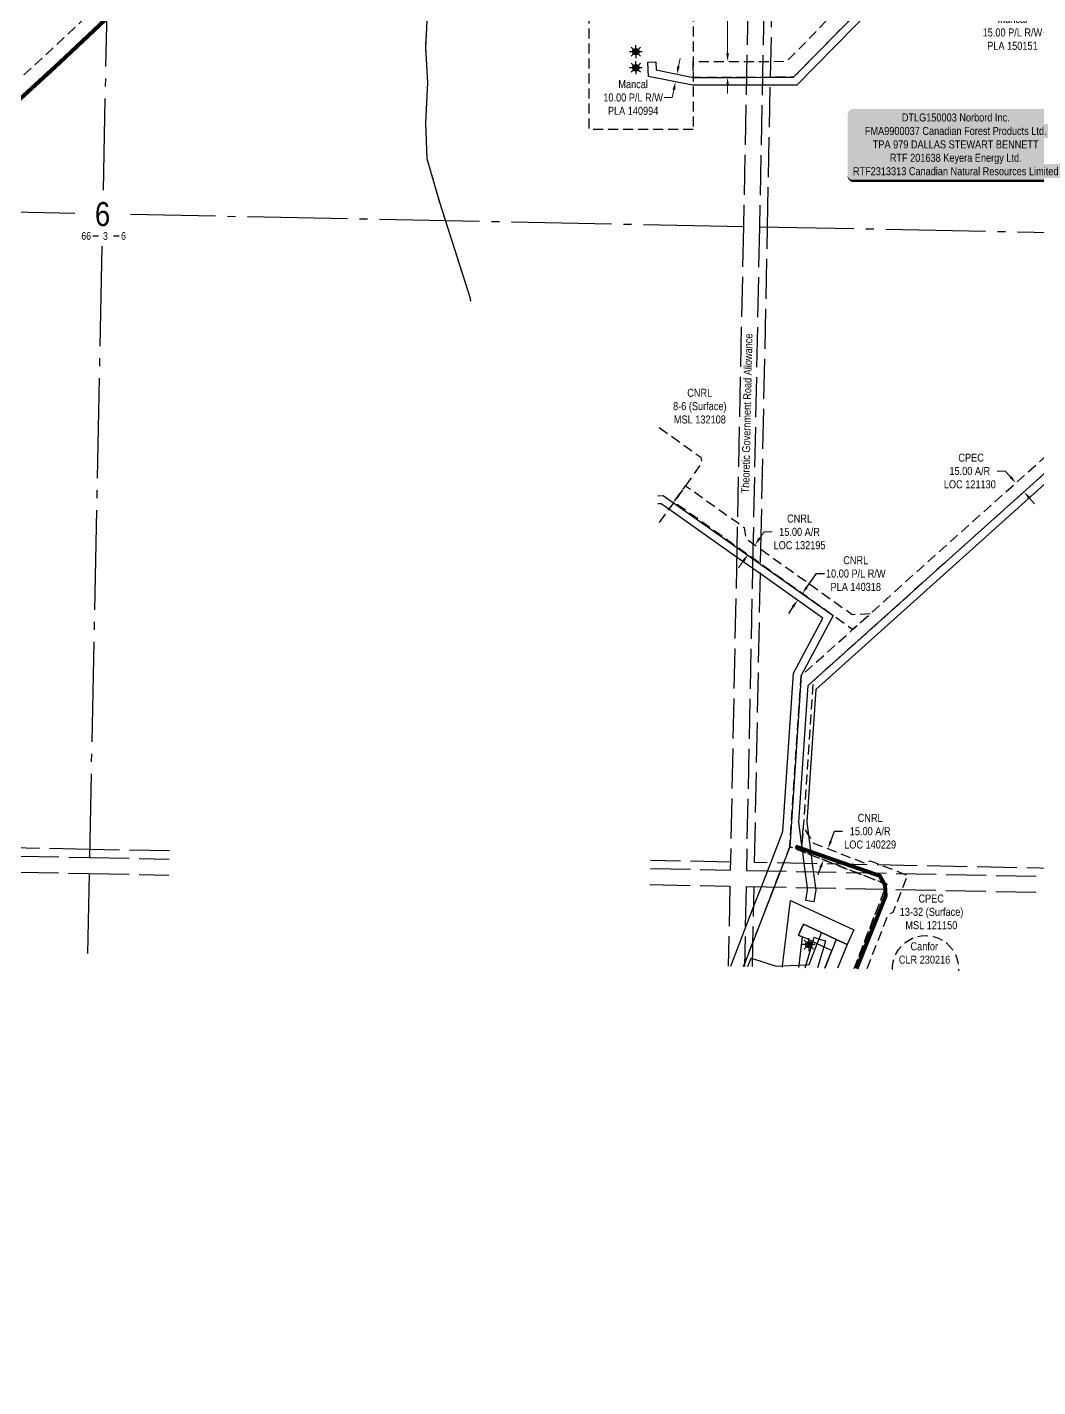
# Model space of a CAD drawing. Extents: x 405326 to 424052, y 6044755 to 6062236.
# Drawn here: x 407018 to 408282, y 6059054 to 6060753 of the extents above; entities that cross this region are included whole.
import ezdxf
from ezdxf.enums import TextEntityAlignment as Align

# ---------------------------------------------------------------- set-up
doc = ezdxf.new("R2010")
doc.units = 0
doc.header["$LTSCALE"] = 5
for name, pattern in [('foc-ACCESSROAD', [3.75, 2.5, -1.25]), ('foc-QUARTERLINE', [33, 25, -3, 2, -3]), ('foc-UNSURVEYED', [12.5, 10, -2.5]), ('foc-WHEELTRACKS', [2, 0.4, -1.6])]:
    doc.linetypes.add(name, pattern=pattern)
for name, color, linetype in [('10', 1, 'Continuous'), ('9', 3, 'Continuous'), ('AS-ROADS', 254, 'Continuous'), ('AS-SURFACE IMPACT', 7, 'Continuous'), ('C-AR', 13, 'foc-ACCESSROAD'), ('C-RW', 13, 'Continuous'), ('C-WS', 13, 'foc-ACCESSROAD'), ('F-AR', 190, 'foc-ACCESSROAD'), ('F-RW', 190, 'Continuous'), ('F-WS', 190, 'foc-ACCESSROAD'), ('F-WS-S', 190, 'Continuous'), ('L-ROAD-T', 7, 'Continuous'), ('L-SECLBL', 7, 'Continuous'), ('L-SECQ', 8, 'foc-QUARTERLINE'), ('L-USEC', 7, 'foc-UNSURVEYED'), ('P-PROPOSED', 10, 'Continuous'), ('T-WATER-P3', 160, 'foc-WHEELTRACKS')]:
    doc.layers.add(name, color=color, linetype=linetype)
for name, color, linetype, lineweight in [('C-AR-T', 13, 'Continuous', 9), ('C-WS-T', 13, 'Continuous', 9), ('F-AR-T', 190, 'Continuous', 9), ('F-RW-T', 190, 'Continuous', 9), ('F-WS-T', 190, 'Continuous', 9)]:
    doc.layers.add(name, color=color, linetype=linetype, lineweight=lineweight)
doc.styles.add('80', font='ARIALN.TTF', dxfattribs={"height": 10})
doc.styles.add('80CG', font='ARIALN.TTF', dxfattribs={"height": 10})
doc.styles.add('80L', font='ARIALN.TTF', dxfattribs={"height": 10})
doc.styles.add('foc-LtypeFont', font='ARIALN.TTF', dxfattribs={"height": 7.35})
doc.styles.add('SIMPLEX', font='ARIALN.TTF')
doc.linetypes.add('foc-TOPO-flowdirection-NOLINE', pattern='A,0,[">",foc-LtypeFont,S=0.3,R=0,X=0,Y=-0.945],-20,[">",foc-LtypeFont,S=0.3,R=0,X=0,Y=-0.945],0', length=20)
doc.dimstyles.new('Compass 5 000', dxfattribs={"dimscale": 5, "dimtxt": 9, "dimasz": 2, "dimexe": 0.2, "dimexo": 0.0625, "dimgap": 0.5, "dimtad": 0, "dimtih": 1, "dimtoh": 1, "dimzin": 0, "dimdsep": 46, "dimtxsty": '80CG', "dimcen": 0.1, "dimse1": 1, "dimse2": 1, "dimclrd": 256, "dimclrt": 256, "dimaunit": 1, "dimadec": 4, "dimazin": 0, "dimtfac": 0.06, "dimtofl": 0, "dimtmove": 0, "dimatfit": 1, "dimfxl": 0.2, "dimtolj": 1, "dimtzin": 0, "dimlwd": -1, "dimarcsym": 0})

# ---------------------------------------------------------------- blocks, each defined once
blk = doc.blocks.new('L-SECLBL')
at = {"layer": '9', "color": 7}
for p, q in [((-5.1, -27.8), (-12.3, -27.8)), ((20.7, -27.8), (13.5, -27.8))]:
    blk.add_line(p, q, dxfattribs=at)
at = {"layer": '10', "color": 2, "style": 'SIMPLEX'}
blk.add_attdef('SEC', text='', height=30, dxfattribs=at).set_placement((0, 0), align=Align.MIDDLE)
at = {"layer": '10', "color": 5, "style": '80L'}
blk.add_attdef('TWP', text='', height=9.5, dxfattribs=at).set_placement((-14.4, -27.4), align=Align.MIDDLE_RIGHT)
blk.add_attdef('RGE', text='', height=9.5, dxfattribs=at).set_placement((3.6, -27.4), align=Align.MIDDLE_CENTER)
blk.add_attdef('MER', text='', height=9.5, dxfattribs=at).set_placement((23.2, -27.4), align=Align.MIDDLE_LEFT)
blk = doc.blocks.new('*D909')
at = {"layer": 'C-AR-T', "transparency": 16777216}
for p, q in [((408241.5, 6060198.1), (408231.5, 6060198.1)), ((408248.2, 6060190.7), (408241.5, 6060198.1)), ((408271.5, 6060164.6), (408278.2, 6060157.2))]:
    blk.add_line(p, q, dxfattribs=at)
for points in [[(408249.4, 6060191.8), (408246.9, 6060189.6), (408254.8, 6060183.2)], [(408272.8, 6060165.7), (408270.3, 6060163.5), (408264.9, 6060172.1)]]:
    blk.add_solid(points, dxfattribs=at)
at = {"layer": 'C-AR-T', "transparency": 16777216, "insert": (408197.2, 6060198.1), "char_height": 10, "attachment_point": 5, "style": '80CG'}
blk.add_mtext('\\A1;{\\fArial Narrow|b1|i0|c0|p34; }CPEC\\P15.00 A/R\\PLOC 121130', dxfattribs=at)
blk = doc.blocks.new('*D910')
at = {"layer": 'F-WS-S', "transparency": 16777216}
for p, q in [((407993.4, 6060052.9), (408005.5, 6060069.9)), ((408005.5, 6060069.9), (408015.5, 6060069.9)), ((407976.1, 6060028.4), (407970.4, 6060020.2))]:
    blk.add_line(p, q, dxfattribs=at)
for points in [[(407992.1, 6060053.9), (407994.8, 6060051.9), (407987.7, 6060044.7)], [(407974.8, 6060029.4), (407977.5, 6060027.4), (407981.9, 6060036.6)]]:
    blk.add_solid(points, dxfattribs=at)
at = {"layer": 'F-WS-S', "transparency": 16777216, "insert": (408054.6, 6060069.9), "char_height": 10, "attachment_point": 5, "style": '80CG'}
blk.add_mtext('\\A1;CNRL\\P10.00 P/L R/W\\PPLA 140318', dxfattribs=at)
blk = doc.blocks.new('*D911')
at = {"layer": 'F-AR-T', "transparency": 16777216}
for p, q in [((407934.2, 6060113.9), (407940, 6060122)), ((407940, 6060122), (407950, 6060122)), ((407913.9, 6060085.4), (407908.1, 6060077.2))]:
    blk.add_line(p, q, dxfattribs=at)
for points in [[(407932.8, 6060114.8), (407935.5, 6060112.9), (407928.4, 6060105.7)], [(407912.5, 6060086.3), (407915.2, 6060084.4), (407919.7, 6060093.5)]]:
    blk.add_solid(points, dxfattribs=at)
at = {"layer": 'F-AR-T', "transparency": 16777216, "insert": (407984.3, 6060122), "char_height": 10, "attachment_point": 5, "style": '80CG'}
blk.add_mtext('\\A1;CNRL\\P15.00 A/R\\PLOC 132195', dxfattribs=at)
blk = doc.blocks.new('*D912')
at = {"layer": 'F-WS-S', "transparency": 16777216}
for p, q in [((408023.4, 6059735.4), (408028.2, 6059747.9)), ((408028.2, 6059747.9), (408038.2, 6059747.9)), ((408010.7, 6059702.8), (408007.1, 6059693.5))]:
    blk.add_line(p, q, dxfattribs=at)
for points in [[(408021.8, 6059736), (408024.9, 6059734.8), (408019.8, 6059726.1)], [(408009.2, 6059703.4), (408012.3, 6059702.2), (408014.4, 6059712.1)]]:
    blk.add_solid(points, dxfattribs=at)
at = {"layer": 'F-WS-S', "transparency": 16777216, "insert": (408072.6, 6059747.9), "char_height": 10, "attachment_point": 5, "style": '80CG'}
blk.add_mtext('\\A1;CNRL\\P15.00 A/R\\PLOC 140229', dxfattribs=at)
blk = doc.blocks.new('GAS')
h = blk.add_hatch(color=255)
h.dxf.hatch_style = 1
edge = h.paths.add_edge_path()
edge.add_arc((0, 0), 0.9, 0, 360)
for p, q in [((-0.81, 0), (-1.62, 0)), ((-0.57, 0.57), (-1.14, 1.14)), ((0, 0.81), (0, 1.62)), ((0.57, 0.57), (1.14, 1.14)), ((1.62, 0), (0.81, 0)), ((-0.57, -0.57), (-1.14, -1.14)), ((0, -0.81), (0, -1.62)), ((1.14, -1.14), (0.57, -0.57))]:
    blk.add_line(p, q)
blk.add_circle((0, 0), 0.8)
blk = doc.blocks.new('*D924')
at = {"layer": 'F-RW-T', "transparency": 16777216}
for p, q in [((408304.1, 6060796.2), (408305, 6060806.1)), ((408300.9, 6060761.3), (408299.6, 6060746.2)), ((408299.6, 6060746.2), (408289.6, 6060746.2))]:
    blk.add_line(p, q, dxfattribs=at)
for points in [[(408302.5, 6060796.3), (408305.8, 6060796), (408303.2, 6060786.2)], [(408299.3, 6060761.5), (408302.6, 6060761.2), (408301.9, 6060771.3)]]:
    blk.add_solid(points, dxfattribs=at)
at = {"layer": 'F-RW-T', "transparency": 16777216, "insert": (408250.5, 6060746.2), "char_height": 10, "attachment_point": 5, "style": '80CG'}
blk.add_mtext('\\A1;Mancal\\P15.00 P/L R/W\\PPLA 150151', dxfattribs=at)
blk = doc.blocks.new('*D949')
at = {"layer": 'F-RW-T', "transparency": 16777216}
for p, q in [((407833, 6060704), (407834.9, 6060713.8)), ((407825.2, 6060664.9), (407815.2, 6060664.9)), ((407827.2, 6060674.7), (407825.2, 6060664.9))]:
    blk.add_line(p, q, dxfattribs=at)
for points in [[(407831.3, 6060704.3), (407834.6, 6060703.7), (407831, 6060694.2)], [(407825.5, 6060675), (407828.8, 6060674.4), (407829.1, 6060684.5)]]:
    blk.add_solid(points, dxfattribs=at)
at = {"layer": 'F-RW-T', "transparency": 16777216, "insert": (407776.2, 6060664.9), "char_height": 10, "attachment_point": 5, "style": '80CG'}
blk.add_mtext('\\A1;Mancal\\P10.00 P/L R/W\\PPLA 140994', dxfattribs=at)
blk = doc.blocks.new('*D950')
at = {"layer": 'F-AR-T', "transparency": 16777216}
for p, q in [((407894.2, 6060808.7), (407884.2, 6060808.7)), ((407894.3, 6060720.1), (407894.2, 6060808.7)), ((407894.3, 6060680.1), (407894.3, 6060670.1))]:
    blk.add_line(p, q, dxfattribs=at)
for points in [[(407896, 6060720.1), (407892.6, 6060720.1), (407894.3, 6060710.1)], [(407896, 6060680.1), (407892.7, 6060680.1), (407894.3, 6060690.1)]]:
    blk.add_solid(points, dxfattribs=at)
at = {"layer": 'F-AR-T', "transparency": 16777216, "insert": (407849.9, 6060808.7), "char_height": 10, "attachment_point": 5, "style": '80CG'}
blk.add_mtext('\\A1;Mancal\\P20.00 A/R\\PLOC 140776', dxfattribs=at)
blk = doc.blocks.new('*U1013')
h = blk.add_hatch(color=255)
edge = h.paths.add_edge_path()
edge.add_line((-129, -45.5), (129, -45.5))
edge.add_arc((129, -39.5), 6, 270, 360)
edge.add_line((135, -39.5), (135, 38))
edge.add_arc((129, 38), 6, 0, 90)
edge.add_line((129, 44), (-129, 44))
edge.add_arc((-129, 38), 6, 90, 180)
edge.add_line((-135, 38), (-135, -39.5))
edge.add_arc((-129, -39.5), 6, 180, 270)
at = {"color": 44, "flags": 128}
blk.add_lwpolyline([(-129, -45.5, 3, 3, 0), (129, -45.5, 3, 3, 0.414214), (135, -39.5, 3, 3, 0), (135, 38, 3, 0, 0.414214), (129, 44, 0, 0, 0), (-129, 44, 0, 0, 0.414214), (-135, 38, 0, 0, 0), (-135, -39.5, 0, 3, 0.414214)], format="xyseb", close=True, dxfattribs=at)
at = {"color": 44, "style": '80'}
blk.add_attdef('ENTER_TEXT_001', (-36, -5), '', height=10, dxfattribs=at)

msp = doc.modelspace()

# ---------------------------------------------------------------- linework, layer by layer
at = {"layer": 'AS-ROADS', "const_width": 4.998, "flags": 128}
msp.add_lwpolyline([(407979.062, 6059728.85), (408084.555, 6059692.203), (408091.203, 6059680.473), (408091.963, 6059666.964), (408055.612, 6059576.119)], dxfattribs=at)
at = {"layer": 'C-AR', "flags": 128}
msp.add_lwpolyline([(407987.263, 6059729.964), (407986.78, 6059722.804), (407972.13, 6059728.479), (407986.512, 6059942.508), (408050.648, 6060000.041), (408073.054, 6060020.141), (408432.879, 6060342.95), (408617.338, 6060473.317), (408629.626, 6060482.001), (408639.25, 6060470.436), (408626.963, 6060461.75), (408442.248, 6060331.203), (408001.068, 6059935.415), (407988.845, 6059753.42), (407987.263, 6059729.964)], close=True, dxfattribs=at)
at = {"layer": 'C-RW'}
msp.add_lwpolyline([(408441.576, 6060317.167), (408004.698, 6059925.239), (407993.502, 6059759.694), (407995.706, 6059742.628), (407998.872, 6059718.118), (408000.263, 6059707.347), (408004.169, 6059677.102), (408004.521, 6059674.383), (408002.225, 6059659.707), (407992.35, 6059661.251), (407994.424, 6059674.518), (407994.064, 6059677.302), (407990.158, 6059707.548), (407988.262, 6059722.229), (407987.263, 6059729.964), (407983.463, 6059759.388), (407995, 6059929.972), (408001.068, 6059935.415), (408442.248, 6060331.203)], dxfattribs=at)
at = {"layer": 'C-WS', "flags": 128}
msp.add_lwpolyline([(407914.236, 6059578.908), (407926.024, 6059609.364), (407952.639, 6059678.122), (407964.226, 6059708.061), (407972.13, 6059728.479), (407986.78, 6059722.804), (407988.262, 6059722.229), (407996.55, 6059719.019), (407998.872, 6059718.118), (408028.055, 6059706.797), (408093.347, 6059681.541), (408090.954, 6059675.384), (408052.567, 6059576.179)], dxfattribs=at)
at = {"layer": 'F-AR', "flags": 128}
for points in [[(406673.607, 6059603.383), (406607.515, 6059675.136), (406578.719, 6059705.214), (406549.288, 6059735.964), (406546.3, 6059739.091), (406435.759, 6059845.662), (406405.08, 6059878.11), (406391.479, 6059892.493), (406310.003, 6059978.668), (406284.904, 6060005.215), (406280.297, 6060001.007), (406269.346, 6059991.004), (406171.008, 6059901.184), (406002.743, 6059747.501), (405970.503, 6059718.054), (405955.06, 6059703.957), (405904.407, 6059657.693), (405885.568, 6059640.478), (405872.713, 6059655.829), (405875.283, 6059658.177), (405886.529, 6059668.447), (405889.206, 6059670.893), (405892.433, 6059673.839), (405894.885, 6059676.08), (405897.773, 6059678.718), (405911.277, 6059691.05), (405941.563, 6059718.705), (405959.472, 6059735.068), (405963.164, 6059738.44), (405973.802, 6059748.151), (406176.105, 6059932.924), (406190.869, 6059946.411), (406255.859, 6060005.771), (406280.869, 6060028.613), (406286.173, 6060033.458), (406296.505, 6060042.895), (406311.618, 6060056.699), (406648.632, 6060364.503), (406652.407, 6060367.815), (406728.161, 6060434.277), (406765.482, 6060467.28), (406829.091, 6060524.873), (406948.073, 6060632.624), (407042.847, 6060719.312), (407118.327, 6060790.297), (407131.659, 6060802.834), (407174.744, 6060827.544), (407197.292, 6060847.034), (407218.323, 6060866.83), (407240.114, 6060902.287), (407313.868, 6060969.15), (407401.063, 6061047.848), (407421.238, 6061069.206), (407438.771, 6061092.851), (407460.508, 6061123.512), (407493.531, 6061155.479), (407647.804, 6061298.96), (407662.721, 6061312.905), (407732.148, 6061377.845), (407800.586, 6061440.87), (407811.689, 6061451.095), (407817.417, 6061456.371), (407819.187, 6061457.779), (407829.951, 6061466.341), (407833.864, 6061469.453), (407847.831, 6061452.69), (407863.83, 6061433.493), (407895.275, 6061395.751), (407914.472, 6061372.712), (407924.065, 6061361.195), (407931.332, 6061352.479), (407933.664, 6061349.68), (407960.781, 6061317.135), (407969.336, 6061306.868), (408261.154, 6060956.644), (408283.536, 6060929.766), (408289.933, 6060922.083), (408293.132, 6060918.267), (408299.539, 6060910.562), (408650.23, 6060488.933), (408655.857, 6060482.171), (408662.27, 6060474.46), (408733.463, 6060388.866), (409213.995, 6059811.126), (409223.657, 6059799.509), (409322.023, 6059681.238), (409347.583, 6059650.567), (409516.281, 6059448.133), (409545.742, 6059412.779), (409550.45, 6059407.13), (409844.345, 6059053.527), (409837.693, 6059053.704), (409824.391, 6059054.06), (409820.233, 6059054.171), (409817.749, 6059054.238), (409798.169, 6059077.797), (409545.132, 6059382.241), (409535.059, 6059394.36), (409515.671, 6059417.627), (409321.13, 6059651.088), (409303.164, 6059672.655), (409295.582, 6059681.76), (409213.142, 6059780.826), (409193.938, 6059803.874), (409142.8, 6059865.348), (409133.222, 6059876.873), (408732.84, 6060357.979), (408645.667, 6060462.726), (408639.25, 6060470.436), (408629.626, 6060482.001), (408623.415, 6060489.461), (408382.505, 6060778.945), (408289.426, 6060891.476), (408286.737, 6060894.705), (408284.178, 6060897.776), (408274.579, 6060909.298), (408268.182, 6060916.977), (408205.9, 6060991.765), (408201.69, 6060996.807), (408199.488, 6060999.443), (408193.454, 6061006.668), (408180.655, 6061022.028), (407960.16, 6061286.648), (407942.877, 6061307.391), (407930.711, 6061321.979), (407918.297, 6061336.884), (407908.701, 6061348.405), (407899.074, 6061359.902), (407831.012, 6061441.63), (407830.433, 6061441.169), (407823.614, 6061434.89), (407812.567, 6061424.716), (407745.752, 6061363.186), (407691.394, 6061312.34), (407661.443, 6061284.335), (407507.297, 6061140.972), (407475.749, 6061110.434), (407454.962, 6061081.111), (407436.592, 6061056.339), (407415.054, 6061033.536), (407327.283, 6060954.319), (407255.659, 6060889.386), (407233.968, 6060854.092), (407210.69, 6060832.181), (407186.365, 6060811.155), (407143.647, 6060786.656), (407117.752, 6060762.305), (407056.446, 6060704.649), (406961.532, 6060617.834), (406858.248, 6060524.299), (406778.818, 6060452.377), (406741.557, 6060419.428), (406678.378, 6060364.002), (406667.052, 6060354.065), (406663.276, 6060350.754), (406662.118, 6060349.737), (406311.047, 6060029.092), (406309.992, 6060028.129), (406299.67, 6060018.701), (406310.592, 6060007.147), (406406.172, 6059906.052), (406419.839, 6059891.596), (406449.965, 6059859.733), (406560.455, 6059753.221), (406577.501, 6059735.406), (406606.933, 6059704.657), (406621.845, 6059689.086), (406701.272, 6059602.838)], [(408052.567, 6059576.179), (408090.954, 6059675.384), (408093.347, 6059681.541), (408028.055, 6059706.797), (407998.872, 6059718.118), (407996.55, 6059719.019), (407988.262, 6059722.229), (407986.78, 6059722.804), (407987.263, 6059729.964), (407988.845, 6059753.42), (407995.706, 6059742.628), (407997.904, 6059739.17), (408001.821, 6059733.011), (408066.065, 6059708.103), (408072.531, 6059710.959), (408086.226, 6059705.646), (408119.15, 6059692.885), (408112.218, 6059674.963), (408101.111, 6059646.253), (408094.646, 6059643.397), (408068.522, 6059575.864)]]:
    msp.add_lwpolyline(points, dxfattribs=at)
for points in [[(407917.851, 6060690.147), (407851.217, 6060690.103), (407851.204, 6060710.095), (407918.258, 6060710.138), (407948.427, 6060710.158), (407968.465, 6060710.171), (408073.695, 6060817.672), (408073.618, 6060932.834), (408079.633, 6060937.845), (408095.653, 6060951.193), (408173.003, 6061015.646), (408180.657, 6061022.033), (408193.455, 6061006.671), (408191.569, 6061005.091), (408185.805, 6061000.282), (408149.014, 6060969.567), (408093.616, 6060923.475), (408093.632, 6060900.026), (408093.692, 6060809.521), (407976.878, 6060690.186), (407948.02, 6060690.167), (407917.851, 6060690.147)], [(407936.015, 6060100.275), (408050.09, 6060018.869), (408073.054, 6060020.141), (408050.648, 6060000.041), (408026.213, 6060017.486), (407935.645, 6060082.111), (407908.661, 6060101.368), (407905.909, 6060103.332), (407900.503, 6060107.192), (407827.263, 6060159.457), (407841.784, 6060179.806), (407906.525, 6060133.605), (407915.023, 6060127.541), (407917.374, 6060113.578), (407936.015, 6060100.275)]]:
    msp.add_lwpolyline(points, close=True, dxfattribs=at)
at = {"layer": 'F-RW'}
for points in [[(408103.615, 6060805.425), (407980.925, 6060680.246), (407947.818, 6060680.245), (407917.65, 6060680.245), (407851.223, 6060680.244), (407850.568, 6060680.244), (407795.252, 6060691.191), (407794.686, 6060709.071), (407804.677, 6060709.388), (407804.991, 6060699.436), (407851.217, 6060690.103), (407917.851, 6060690.147), (407948.02, 6060690.167), (407976.878, 6060690.186), (408093.692, 6060809.521)], [(407898.274, 6059579.223), (407926.916, 6059653.221), (407936.678, 6059678.439), (407948.266, 6059708.378), (407963.381, 6059747.428), (407976.678, 6059945.303), (408013.267, 6060014.406), (407935.387, 6060069.427), (407905.647, 6060090.438), (407820.698, 6060150.454), (407811.086, 6060157.299), (407807.026, 6060157.028)], [(407807.23, 6060167.064), (407813.961, 6060167.512), (407826.645, 6060158.523), (407905.892, 6060102.507), (407935.633, 6060081.496), (408026.213, 6060017.486), (407986.512, 6059942.508), (407972.13, 6059728.479), (407964.226, 6059708.061), (407952.639, 6059678.122), (407926.024, 6059609.364), (407914.236, 6059578.908)], [(407962.832, 6059577.949), (407963.045, 6059579.707), (407972.98, 6059661.532), (408052.185, 6059624.493), (408043.717, 6059606.384), (408030.107, 6059612.739), (408019.804, 6059617.551), (408011.96, 6059621.214), (407989.455, 6059631.724), (407986.512, 6059625.421), (407983.112, 6059618.139), (407983.999, 6059617.725), (407987.561, 6059616.062), (407983.275, 6059580.628), (407982.903, 6059577.553)], [(408015.957, 6059576.901), (408024.591, 6059598.768), (408018.838, 6059601.478), (408006.467, 6059607.304), (408002.307, 6059609.263), (408000.573, 6059610.053), (407994.522, 6059612.811), (407987.561, 6059616.062), (407983.999, 6059617.725), (407983.112, 6059618.139), (407986.512, 6059625.421), (407989.455, 6059631.724), (408011.96, 6059621.214), (408019.804, 6059617.551), (408030.107, 6059612.739), (408043.717, 6059606.384), (408031.951, 6059576.585)], [(407919.761, 6059578.799), (407923.983, 6059589.44), (407925.608, 6059588.914), (407955.186, 6059579.349), (407963.045, 6059579.707), (407972.261, 6059580.127), (407983.275, 6059580.628), (407991.5, 6059581.003), (407993.513, 6059581.095), (407996.167, 6059581.215), (408006.467, 6059607.304), (408008.709, 6059612.982), (408011.96, 6059621.214), (408019.804, 6059617.551), (408030.107, 6059612.739), (408024.591, 6059598.768), (408015.957, 6059576.901)], [(407991.422, 6059577.385), (407992.501, 6059581.048), (408000.988, 6059609.864), (408002.6, 6059615.336), (408008.787, 6059613.179), (408016.909, 6059610.858), (408014.717, 6059603.419), (408006.955, 6059577.079)]]:
    msp.add_lwpolyline(points, dxfattribs=at)
at = {"layer": 'F-WS', "flags": 128}
msp.add_lwpolyline([(407851.258, 6060625.133), (407721.312, 6060625.05), (407721.217, 6060774.989), (407851.162, 6060775.07), (407851.204, 6060710.095), (407851.217, 6060690.103), (407851.223, 6060680.244), (407851.258, 6060625.133)], close=True, dxfattribs=at)
for points in [[(407808.966, 6060252.379), (407860.961, 6060215.273), (407862.114, 6060208.292), (407841.784, 6060179.806), (407827.263, 6060159.457), (407826.645, 6060158.523), (407820.698, 6060150.454), (407806.484, 6060130.426)], [(408100.634, 6059575.23), (408100.634, 6059579.038), (408101.401, 6059584.619), (408102.921, 6059590.045), (408105.166, 6059595.212), (408108.093, 6059600.026), (408111.649, 6059604.396), (408115.767, 6059608.242), (408120.37, 6059611.491), (408125.372, 6059614.083), (408130.681, 6059615.97), (408136.197, 6059617.116), (408141.818, 6059617.501), (408147.439, 6059617.116), (408152.955, 6059615.97), (408158.264, 6059614.083), (408163.266, 6059611.491), (408167.869, 6059608.242), (408171.987, 6059604.397), (408175.542, 6059600.026), (408178.47, 6059595.212), (408180.714, 6059590.045), (408182.234, 6059584.619), (408183.002, 6059579.038), (408183.002, 6059573.605)]]:
    msp.add_lwpolyline(points, dxfattribs=at)
at = {"layer": 'L-SECQ'}
for p, q in [((407129.271, 6061323.45), (407113.372, 6060549.274)), ((407078.241, 6060519.963), (406311.465, 6060535.083)), ((407914.053, 6060503.48), (407147.482, 6060518.597)), ((409536.739, 6060471.429), (407934.156, 6060503.071)), ((407111.935, 6060479.321), (407096.241, 6059715.133)), ((407095.844, 6059695.029), (407093.793, 6059595.095))]:
    msp.add_line(p, q, dxfattribs=at)
at = {"layer": 'L-USEC'}
for p, q in [((407922.235, 6060905.558), (407914.053, 6060503.48)), ((407942.339, 6060905.149), (407934.156, 6060503.071)), ((407944.209, 6060502.885), (407952.393, 6060904.965)), ((407914.053, 6060503.48), (407905.87, 6060101.399)), ((407934.156, 6060503.071), (407925.973, 6060100.99)), ((407936.026, 6060100.804), (407944.209, 6060502.885)), ((407905.87, 6060101.399), (407897.686, 6059699.321)), ((407925.973, 6060100.99), (407917.79, 6059698.924)), ((407928.047, 6059708.779), (407936.026, 6060100.804)), ((407096.463, 6059725.185), (406695.744, 6059733.09)), ((406695.519, 6059723.037), (407096.241, 6059715.133)), ((407096.241, 6059715.133), (407196.192, 6059713.161)), ((407196.399, 6059723.213), (407096.463, 6059725.185)), ((407897.891, 6059709.373), (407797.955, 6059711.345)), ((406695.123, 6059702.934), (407095.844, 6059695.029)), ((407095.844, 6059695.029), (407195.78, 6059693.057)), ((407797.751, 6059701.293), (407897.686, 6059699.321)), ((407917.79, 6059698.924), (408318.497, 6059691.016)), ((408318.71, 6059701.069), (407928.047, 6059708.779)), ((407797.342, 6059681.189), (407897.277, 6059679.218)), ((407897.277, 6059679.218), (407895.244, 6059579.283)), ((407917.381, 6059678.82), (407915.348, 6059578.886)), ((407917.381, 6059678.82), (408318.1, 6059670.912)), ((407925.4, 6059578.688), (407927.433, 6059678.622))]:
    msp.add_line(p, q, dxfattribs=at)
at = {"layer": 'P-PROPOSED', "const_width": 4.998, "flags": 128}
msp.add_lwpolyline([(407117.068, 6060763.033), (407055.766, 6060705.382), (406960.859, 6060618.574)], dxfattribs=at)
at = {"layer": 'T-WATER-P3', "flags": 128}
msp.add_lwpolyline([(407573.196, 6060410.233), (407572.883, 6060413.578), (407534.319, 6060533.76), (407518.751, 6060588.324), (407516.851, 6060633.427), (407519.51, 6060683.563), (407516.858, 6060727.603), (407519.477, 6060776.99), (407536.132, 6060859.149), (407551.837, 6060894.966), (407559.451, 6060939.042), (407562.034, 6060987.734), (407541.782, 6061064.083), (407540.777, 6061110.759), (407549.249, 6061154.557), (407550.233, 6061202.64), (407542.508, 6061242.888), (407524.862, 6061274.329), (407488.027, 6061289.567), (407445.358, 6061291.025), (407419.467, 6061315.771), (407408.198, 6061353.714), (407406.956, 6061400.29), (407400.003, 6061488.981), (407381.549, 6061518.319), (407367.503, 6061550.962), (407361.736, 6061594.24), (407363.912, 6061643.998), (407357.856, 6061686.187), (407335.313, 6061760.92), (407297.5, 6061818.948), (407292.562, 6061857.081), (407301.194, 6061867.079), (407312.801, 6061895.264), (407342.495, 6061913.812), (407353.437, 6061954.982), (407353, 6061999.253), (407356.105, 6062043.568), (407366.423, 6062083.903), (407369.778, 6062129.654), (407386.306, 6062163.514), (407411.847, 6062186.86), (407445.075, 6062203.131), (407455.528, 6062221.469)], dxfattribs=at)
at = {"layer": 'T-WATER-P3', "linetype": 'foc-TOPO-flowdirection-NOLINE', "flags": 128}
msp.add_lwpolyline([(407573.196, 6060410.233), (407572.883, 6060413.578), (407534.319, 6060533.76), (407518.751, 6060588.324), (407516.851, 6060633.427), (407519.51, 6060683.563), (407516.858, 6060727.603), (407519.477, 6060776.99), (407536.132, 6060859.149), (407551.837, 6060894.966), (407559.451, 6060939.042), (407562.034, 6060987.734), (407541.782, 6061064.083), (407540.777, 6061110.759), (407549.249, 6061154.557), (407550.233, 6061202.64), (407542.508, 6061242.888), (407524.862, 6061274.329), (407488.027, 6061289.567), (407445.358, 6061291.025), (407419.467, 6061315.771), (407408.198, 6061353.714), (407406.956, 6061400.29), (407400.003, 6061488.981), (407381.549, 6061518.319), (407367.503, 6061550.962), (407361.736, 6061594.24), (407363.912, 6061643.998), (407357.856, 6061686.187), (407335.313, 6061760.92), (407297.5, 6061818.948), (407292.562, 6061857.081), (407301.194, 6061867.079), (407312.801, 6061895.264), (407342.495, 6061913.812), (407353.437, 6061954.982), (407353, 6061999.253), (407356.105, 6062043.568), (407366.423, 6062083.903), (407369.778, 6062129.654), (407386.306, 6062163.514), (407411.847, 6062186.86), (407445.075, 6062203.131), (407455.528, 6062221.469)], dxfattribs=at)

# ---------------------------------------------------------------- block references
at = {"layer": 'AS-SURFACE IMPACT', "color": 1}
ref = msp.add_blockref('*U1013', (408179.59, 6060606.416), dxfattribs=dict(at, xscale=0.999551, yscale=0.999551, zscale=0.999551))
ref.add_attrib('ENTER_TEXT_001', 'DTLG150003 Norbord Inc.', (408112.182, 6060635.02), dxfattribs={"layer": '0', "color": 44, "height": 9.99551, "style": '80'})
ref.add_attrib('ENTER_TEXT_002', 'FMA9900037 Canadian Forest Products Ltd.', (408065.974, 6060618.183), dxfattribs={"layer": '0', "color": 44, "height": 9.99551, "style": '80'})
ref.add_attrib('ENTER_TEXT_003', 'TPA 979 DALLAS STEWART BENNETT', (408075.844, 6060601.347), dxfattribs={"layer": '0', "color": 44, "height": 9.99551, "style": '80'})
ref.add_attrib('ENTER_TEXT_004', 'RTF 201638 Keyera Energy Ltd.', (408097.209, 6060584.647), dxfattribs={"layer": '0', "color": 44, "height": 9.99551, "style": '80'})
ref.add_attrib('ENTER_TEXT_005', 'RTF2313313 Canadian Natural Resources Limited', (408051.002, 6060567.81), dxfattribs={"layer": '0', "color": 44, "height": 9.99551, "style": '80'})
at = {"layer": 'F-WS-S', "xscale": 4.997755000000074, "yscale": 4.997755000000074, "zscale": 4.997755000000074}
for p in [(407779.603, 6060722.184), (407779.582, 6060702.149), (407995.85, 6059606.153)]:
    msp.add_blockref('GAS', p, dxfattribs=at)
at = {"layer": 'L-SECLBL', "color": 2}
msp.add_blockref('L-SECLBL', (407112.763, 6060519.293), dxfattribs=at).add_auto_attribs({'SEC': '6', 'TWP': '66', 'RGE': '3', 'MER': '6'})

# ---------------------------------------------------------------- texts
at = {"layer": 'C-WS-T', "insert": (408107.01, 6059668.824), "char_height": 10, "attachment_point": 1, "style": '80L'}
msp.add_mtext_dynamic_manual_height_columns('\\A1;\\pi26.00361;CPEC\\P\\pi2.56909;13-32{\\A0; (Surface)\\P\\pi9.62912;MSL 121150}', width=82.80531, gutter_width=49.978, heights=[0], dxfattribs=at)
at = {"layer": 'F-WS-T', "char_height": 10, "attachment_point": 1, "style": '80L'}
for s, width, insert in [('\\pi26.30374;CNRL\\P\\pi8.55477;8-6 (Surface)\\P\\pi9.60525;MSL 132108', 82.80531, (407817.586, 6060300.88)), ('\\pi22.48452;Canfor\\P\\pi7.86651;CLR 230216', 78.95948, (408100.573, 6059609.069))]:
    msp.add_mtext_dynamic_manual_height_columns(s, width=width, gutter_width=49.978, heights=[0], dxfattribs=dict(at, insert=insert))
at = {"layer": 'L-ROAD-T', "style": '80L'}
msp.add_text('Theoretic Government Road Allowance', height=9.99551, rotation=88.813918, dxfattribs=at).set_placement((407918.423, 6060270.058), align=Align.MIDDLE_CENTER)

# ---------------------------------------------------------------- dimensions: what is measured, and where the dimension line sits
at = {"layer": 'C-AR-T'}
dim = msp.add_aligned_dim(p1=(408269.038, 6060175.815), p2=(408259.023, 6060186.979), distance=5.618, text='{\\fArial Narrow|b1|i0|c0|p34; }CPEC\\P15.00 A/R\\PLOC 121130', dimstyle='Compass 5 000', dxfattribs=at)
dim.commit()
dim.dimension.update_dxf_attribs({"geometry": '*D909', "text_midpoint": (408197.194, 6060198.114)})
at = {"layer": 'F-AR-T'}
dim = msp.add_linear_dim(base=(407894.304, 6060710.123), p1=(407887.231, 6060690.127), p2=(407887.218, 6060710.118), angle=90.036991, text='Mancal\\P20.00 A/R\\PLOC 140776', dimstyle='Compass 5 000', dxfattribs=at)
dim.commit()
dim.dimension.update_dxf_attribs({"geometry": '*D950', "text_midpoint": (407849.939, 6060808.711), "dimtype": 161})
dim = msp.add_aligned_dim(p1=(407919.862, 6060093.374), p2=(407928.576, 6060105.584), distance=0.235, text='CNRL\\P15.00 A/R\\PLOC 132195', dimstyle='Compass 5 000', dxfattribs=at)
dim.commit()
dim.dimension.update_dxf_attribs({"geometry": '*D911', "text_midpoint": (407984.337, 6060122)})
at = {"layer": 'F-RW-T'}
dim = msp.add_linear_dim(base=(408301.857, 6060771.266), p1=(408313.902, 6060785.224), p2=(408312.535, 6060770.289), angle=264.770027, text='Mancal\\P15.00 P/L R/W\\PPLA 150151', dimstyle='Compass 5 000', dxfattribs=at)
dim.commit()
dim.dimension.update_dxf_attribs({"geometry": '*D924', "text_midpoint": (408250.481, 6060746.246), "dimtype": 161})
dim = msp.add_aligned_dim(p1=(407830.903, 6060694.205), p2=(407828.985, 6060684.515), distance=0.142, text='Mancal\\P10.00 P/L R/W\\PPLA 140994', dimstyle='Compass 5 000', dxfattribs=at)
dim.commit()
dim.dimension.update_dxf_attribs({"geometry": '*D949', "text_midpoint": (407776.155, 6060664.868)})
at = {"layer": 'F-WS-S'}
for base, p1, p2, angle, text, picture, middle in [((407987.668, 6060044.724), (407973.7, 6060042.36), (407979.466, 6060050.52), 54.752573, 'CNRL\\P10.00 P/L R/W\\PPLA 140318', '*D910', (408054.555, 6060069.914)), ((408019.759, 6059726.057), (408016.066, 6059711.448), (408021.473, 6059725.392), 68.808339, 'CNRL\\P15.00 A/R\\PLOC 140229', '*D912', (408072.562, 6059747.949))]:
    dim = msp.add_linear_dim(base=base, p1=p1, p2=p2, angle=angle, text=text, dimstyle='Compass 5 000', dxfattribs=at)
    dim.commit()
    dim.dimension.update_dxf_attribs({"geometry": picture, "text_midpoint": middle, "dimtype": 161})

doc.saveas('drawing.dxf')
